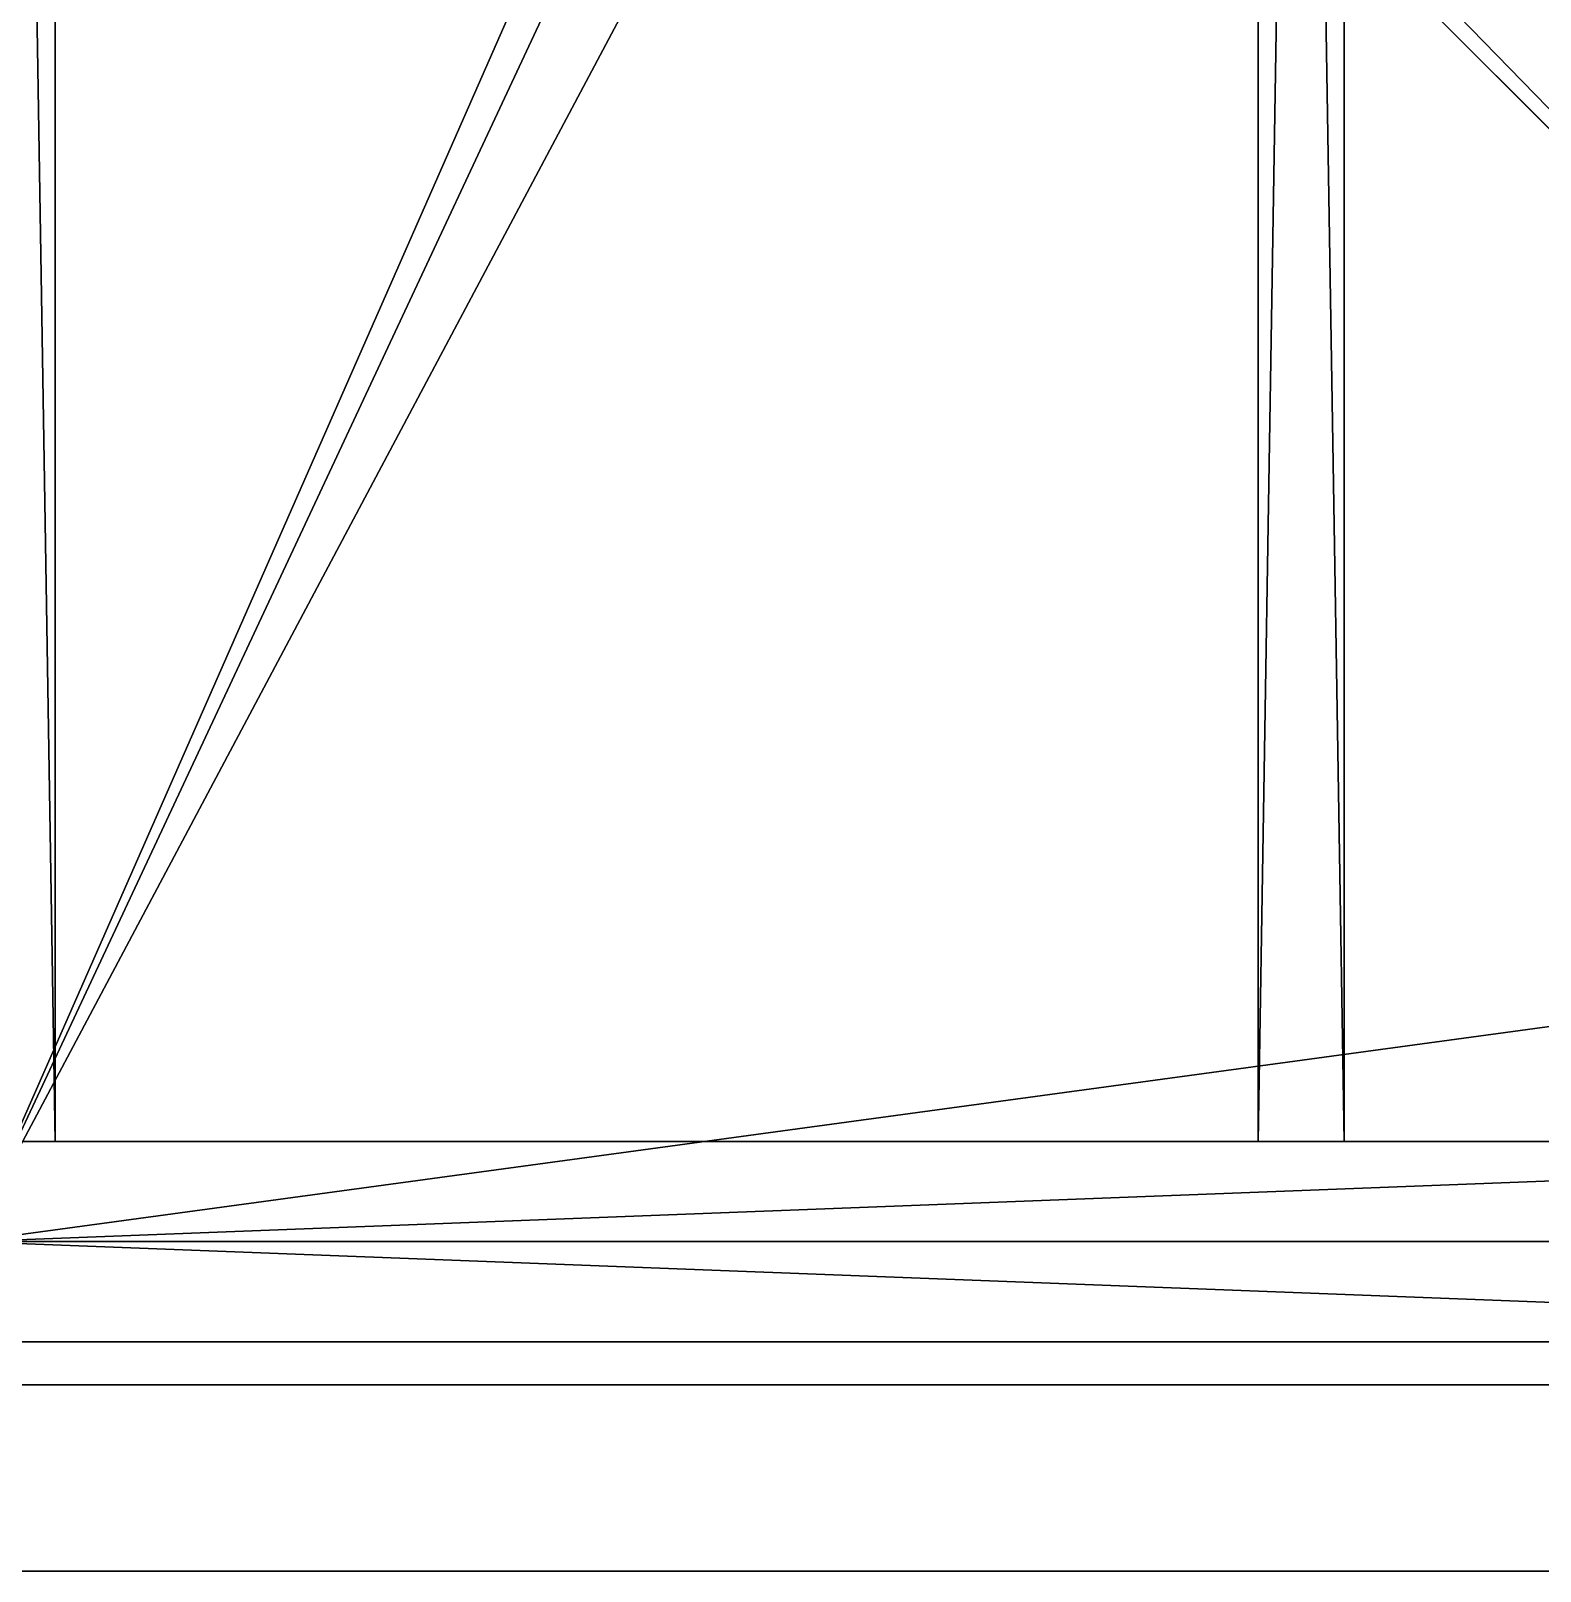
# Model space of a CAD drawing. Extents: x 0 to 301, y 0 to 108.
# Drawn here: x 54.81 to 81.15, y 0 to 26.88 of the extents above; entities that cross this region are included whole.
import ezdxf

# ---------------------------------------------------------------- set-up
doc = ezdxf.new("R2010")
doc.units = 0
doc.header["$MEASUREMENT"] = 0
doc.layers.get('0').update_dxf_attribs({"color": 13, "linetype": 'CONTINUOUS'})
for name, color, linetype in [('RATCHED_STRAPS', 134, 'CONTINUOUS'), ('SCAFFOLDING', 36, 'CONTINUOUS'), ('SUBFLOORS', 144, 'CONTINUOUS')]:
    doc.layers.add(name, color=color, linetype=linetype)

# ---------------------------------------------------------------- blocks, each defined once
blk = doc.blocks.new('4X4_7_7__LUMBER')
at = {"color": 0}
for p, q in [((0, 3.5, 3.5), (91, 3.5, 3.5)), ((0, 3.5), (91, 3.5)), ((0, 3.5, 3.5), (91, 3.5, 3.5)), ((0, 3.5), (91, 3.5)), ((91, 0, 3.5), (0, 0, 3.5)), ((91, 0), (0, 0)), ((91, 0, 3.5), (0, 0, 3.5)), ((91, 0), (0, 0))]:
    blk.add_line(p, q, dxfattribs=at)
at = {"color": 23}
mesh = blk.add_polyface(dxfattribs=at)
corners = [(0, 3.5, 3.5), (91, 3.5), (0, 3.5), (91, 3.5, 3.5)]
mesh.append_faces([[corners[k] for k in face] for face in [(0, 1, 2), (1, 0, 3)]], dxfattribs={"vtx0": -1, "color": 23})
mesh = blk.add_polyface(dxfattribs=at)
corners = [(91, 0, 3.5), (0, 3.5, 3.5), (0, 0, 3.5), (91, 3.5, 3.5)]
mesh.append_faces([[corners[k] for k in face] for face in [(0, 1, 2), (1, 0, 3)]], dxfattribs={"vtx0": -1, "color": 23})
mesh = blk.add_polyface(dxfattribs=at)
corners = [(91, 3.5), (0, 0), (0, 3.5), (91, 0)]
mesh.append_faces([[corners[k] for k in face] for face in [(0, 1, 2), (1, 0, 3)]], dxfattribs={"vtx0": -1, "color": 23})
mesh = blk.add_polyface(dxfattribs=at)
corners = [(91, 0, 3.5), (0, 0), (91, 0), (0, 0, 3.5)]
mesh.append_faces([[corners[k] for k in face] for face in [(0, 1, 2), (1, 0, 3)]], dxfattribs={"vtx0": -1, "color": 23})
blk = doc.blocks.new('RATCHED_STRAP')
at = {"color": 0}
for p, q in [((0, 0, 1.061), (84, 0, 85.061)), ((1.061, 0), (85.061, 0, 84))]:
    blk.add_line(p, q, dxfattribs=at)
mesh = blk.add_polyface(dxfattribs=at)
corners = [(0, 0, 1.061), (85.061, 0, 84), (1.061, 0), (84, 0, 85.061)]
mesh.append_faces([[corners[k] for k in face] for face in [(0, 1, 2), (1, 0, 3)]], dxfattribs={"vtx0": -1, "color": 0})
blk = doc.blocks.new('8X8_CANVAS')
at = {"color": 7}
for p, q in [((96, 0), (0, 0)), ((0, 0, 96), (96, 0, 96))]:
    blk.add_line(p, q, dxfattribs=at)
at = {"color": 254}
mesh = blk.add_polyface(dxfattribs=at)
corners = [(0, 0, 96), (96, 0), (0, 0), (96, 0, 96)]
mesh.append_faces([[corners[k] for k in face] for face in [(0, 1, 2), (1, 0, 3)]], dxfattribs={"vtx0": -1, "color": 254})
blk = doc.blocks.new('FLOOR_STRUT')
at = {"layer": 'SCAFFOLDING', "color": 0}
for p, q in [((0, 1.5, 3.5), (92.5, 1.5, 3.5)), ((0, 1.5), (92.5, 1.5)), ((0, 1.5, 3.5), (92.5, 1.5, 3.5)), ((0, 1.5), (92.5, 1.5)), ((92.5, 1.5), (92.5, 1.5, 3.5)), ((92.5, 1.5, 3.5), (92.5, 0, 3.5)), ((92.5, 0), (92.5, 1.5)), ((92.5, 0), (92.5, 1.5)), ((92.5, 1.5), (92.5, 1.5, 3.5)), ((92.5, 1.5, 3.5), (92.5, 0, 3.5)), ((0, 0, 3.5), (92.5, 0, 3.5)), ((0, 0), (92.5, 0)), ((0, 0), (92.5, 0)), ((0, 0, 3.5), (92.5, 0, 3.5)), ((92.5, 0, 3.5), (92.5, 0)), ((92.5, 0, 3.5), (92.5, 0))]:
    blk.add_line(p, q, dxfattribs=at)
mesh = blk.add_polyface(dxfattribs=at)
corners = [(0, 1.5, 3.5), (92.5, 1.5), (0, 1.5), (92.5, 1.5, 3.5)]
mesh.append_faces([[corners[k] for k in face] for face in [(0, 1, 2), (1, 0, 3)]], dxfattribs={"vtx0": -1, "color": 0})
mesh = blk.add_polyface(dxfattribs=at)
corners = [(92.5, 0, 3.5), (0, 1.5, 3.5), (0, 0, 3.5), (92.5, 1.5, 3.5)]
mesh.append_faces([[corners[k] for k in face] for face in [(0, 1, 2), (1, 0, 3)]], dxfattribs={"vtx0": -1, "color": 0})
mesh = blk.add_polyface(dxfattribs=at)
corners = [(92.5, 1.5), (0, 0), (0, 1.5), (92.5, 0)]
mesh.append_faces([[corners[k] for k in face] for face in [(0, 1, 2), (1, 0, 3)]], dxfattribs={"vtx0": -1, "color": 0})
mesh = blk.add_polyface(dxfattribs=at)
corners = [(92.5, 1.5), (92.5, 0, 3.5), (92.5, 0), (92.5, 1.5, 3.5)]
mesh.append_faces([[corners[k] for k in face] for face in [(0, 1, 2), (1, 0, 3)]], dxfattribs={"vtx0": -1, "color": 0})
mesh = blk.add_polyface(dxfattribs=at)
corners = [(92.5, 0, 3.5), (0, 0), (92.5, 0), (0, 0, 3.5)]
mesh.append_faces([[corners[k] for k in face] for face in [(0, 1, 2), (1, 0, 3)]], dxfattribs={"vtx0": -1, "color": 0})
blk = doc.blocks.new('4X8__SUBFLOOR_PIECE')
at = {"color": 0}
for p, q in [((96, 48), (96, 5.75)), ((96, 48), (96, 5.75)), ((96, 48, 0.75), (96, 5.75, 0.75)), ((96, 48, 0.75), (96, 5.75, 0.75))]:
    blk.add_line(p, q, dxfattribs=at)
mesh = blk.add_polyface(dxfattribs=at)
corners = [(96, 48), (0, 5.75), (0, 48), (5.75, 5.75), (5.75, 0), (90.25, 5.75), (96, 5.75), (90.25, 0)]
mesh.append_faces([[corners[k] for k in face] for face in [(0, 1, 2), (5, 0, 6)]], dxfattribs={"vtx0": -1, "color": 0})
mesh.append_faces([[corners[k] for k in face] for face in [(1, 0, 3), (3, 0, 4)]], dxfattribs={"vtx0": -1, "vtx1": -1, "color": 0})
mesh.append_faces([[corners[k] for k in face] for face in [(4, 0, 5)]], dxfattribs={"vtx0": -1, "vtx1": -1, "vtx2": -1, "color": 0})
mesh.append_faces([[corners[k] for k in face] for face in [(7, 4, 5)]], dxfattribs={"vtx1": -1, "color": 0})
mesh = blk.add_polyface(dxfattribs=at)
corners = [(90.25, 0, 0.75), (5.75, 5.75, 0.75), (5.75, 0, 0.75), (0, 48, 0.75), (0, 5.75, 0.75), (96, 48, 0.75), (90.25, 5.75, 0.75), (96, 5.75, 0.75)]
mesh.append_faces([[corners[k] for k in face] for face in [(0, 1, 2), (1, 3, 4), (5, 6, 7)]], dxfattribs={"vtx0": -1, "color": 0})
mesh.append_faces([[corners[k] for k in face] for face in [(3, 1, 5), (6, 1, 0)]], dxfattribs={"vtx0": -1, "vtx1": -1, "color": 0})
mesh.append_faces([[corners[k] for k in face] for face in [(5, 1, 6)]], dxfattribs={"vtx0": -1, "vtx1": -1, "vtx2": -1, "color": 0})
mesh = blk.add_polyface(dxfattribs=at)
corners = [(96, 48), (96, 5.75, 0.75), (96, 5.75), (96, 48, 0.75)]
mesh.append_faces([[corners[k] for k in face] for face in [(0, 1, 2), (1, 0, 3)]], dxfattribs={"vtx0": -1, "color": 0})
blk = doc.blocks.new('FLOOR_HALF')
at = {"layer": 'SCAFFOLDING', "color": 0}
for p in [(1.75, 22.5), (1.75, 0)]:
    blk.add_blockref('FLOOR_STRUT', p, dxfattribs=at)
at = {"layer": 'SUBFLOORS', "color": 0, "extrusion": (0, 0, -1), "zscale": -1, "rotation": 180}
blk.add_blockref('4X8__SUBFLOOR_PIECE', (0, 48, -3.5), dxfattribs=at)

msp = doc.modelspace()

# ---------------------------------------------------------------- block references
at = {"color": 0}
msp.add_blockref('8X8_CANVAS', (6.128, 0, 7.5), dxfattribs=at)
at = {"layer": 'RATCHED_STRAPS', "color": 0, "extrusion": (-1, 0, 2.77556e-17), "rotation": 180}
msp.add_blockref('RATCHED_STRAP', (-11.55, 104.25, -95.987), dxfattribs=at)
at = {"layer": 'RATCHED_STRAPS', "color": 0, "extrusion": (-4.02456e-16, -1, -1.8735e-16), "rotation": 180}
msp.add_blockref('RATCHED_STRAP', (95.987, 104.25, -96.611), dxfattribs=at)
at = {"layer": 'RATCHED_STRAPS', "color": 0}
msp.add_blockref('RATCHED_STRAP', (11.5, 3.25, 11.5), dxfattribs=at)
at = {"layer": 'SCAFFOLDING', "color": 0, "rotation": 270}
msp.add_blockref('FLOOR_HALF', (53.733, 101.75, 4), dxfattribs=at)
at = {"layer": 'SCAFFOLDING', "color": 0}
for p in [(8.25, 4, 100), (8.25, 4, 4)]:
    msp.add_blockref('4X4_7_7__LUMBER', p, dxfattribs=at)

doc.saveas('drawing.dxf')
